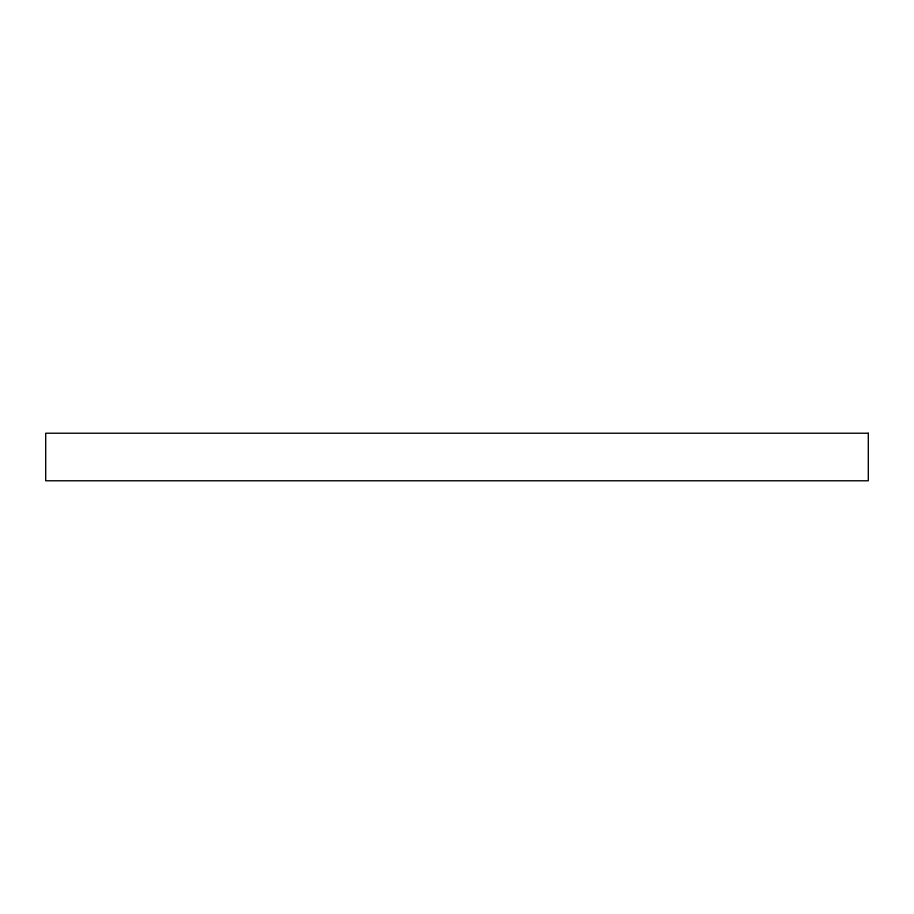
<?xml version="1.0" encoding="UTF-8"?>
<svg xmlns="http://www.w3.org/2000/svg" width="914" height="914" viewBox="0 0 914 914"><rect width="100%" height="100%" fill="white"/><g stroke="black" fill="none" stroke-linecap="round" stroke-linejoin="round"><path stroke-width="1.37" d="M868.3 433.225L45.7 433.225L45.7 480.775L868.3 480.775L868.3 433.225"/></g></svg>
